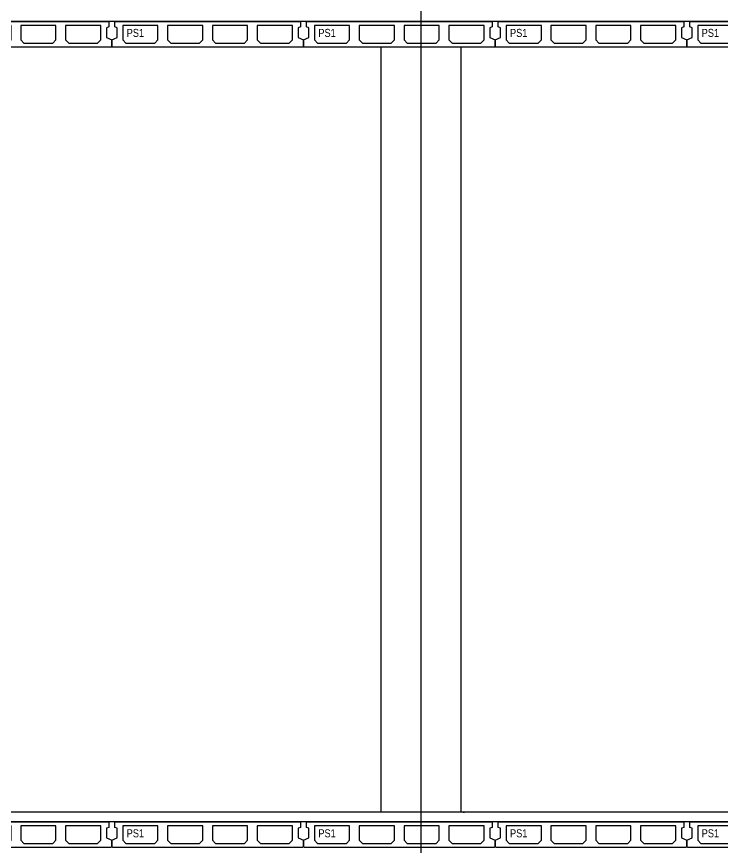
# Model space of a CAD drawing. Header units: millimetres. Extents: x 4754612 to 5801174, y 2368242 to 2777223.
# Drawn here: x 5491189 to 5500008, y 2420575 to 2430955 of the extents above; entities that cross this region are included whole.
import ezdxf
from ezdxf.enums import TextEntityAlignment as Align

# ---------------------------------------------------------------- set-up
doc = ezdxf.new("R2010")
doc.units = ezdxf.units.MM
doc.header["$LTSCALE"] = 1000
doc.linetypes.add('CEN', pattern=[6.2, 6, -0.1, 0, -0.1])
doc.layers.get('DEFPOINTS').update_dxf_attribs({"color": 151})
for name, color, linetype in [('A-ELE-8', 8, 'Continuous'), ('A-중심선', 10, 'CEN'), ('CON', 2, 'Continuous')]:
    doc.layers.add(name, color=color, linetype=linetype)
doc.styles.add('A.NARROW', font='ARIALN.TTF')

# ---------------------------------------------------------------- blocks, each defined once
blk = doc.blocks.new('zw$F401')
at = {"layer": 'CON'}
for points in [[(-2290, -200), (-2290, -80), (-2320, -70), (-2320, 0), (0, 0), (0, -70), (-30, -80), (-30, -200), (38, -230), (38, -308), (26, -320), (-2346, -320), (-2358, -308), (-2358, -230)], [(-1660, -50), (-1660, -230), (-1620, -270), (-1260, -270), (-1220, -230), (-1220, -50)], [(-660, -50), (-1100, -50), (-1100, -230), (-1060, -270), (-700, -270), (-660, -230)]]:
    blk.add_lwpolyline(points, close=True, dxfattribs=at)
for points in [[(-1780, -50), (-2220, -50), (-2220, -230), (-2180, -270), (-1820, -270), (-1780, -230), (-1780, -50)], [(-540, -50), (-540, -230), (-500, -270), (-140, -270), (-100, -230), (-100, -50), (-540, -50)]]:
    blk.add_lwpolyline(points, dxfattribs=at)
at = {"layer": 'DEFPOINTS', "style": 'A.NARROW'}
blk.add_text('PS1', height=100, dxfattribs=at).set_placement((-2171, -144), align=Align.MIDDLE_LEFT)

msp = doc.modelspace()

# ---------------------------------------------------------------- linework, layer by layer
at = {"layer": 'A-ELE-8'}
for p, q in [((5495738.509, 2430565.382), (5495738.509, 2421015.382)), ((5496738.509, 2430565.382), (5496738.509, 2421015.382))]:
    msp.add_line(p, q, dxfattribs=at)
at = {"layer": 'A-중심선', "ltscale": 5}
msp.add_line((5496238.509, 2478240.763), (5496238.509, 2392942.802), dxfattribs=at)
at = {"layer": 'A-중심선'}
msp.add_line((5707480.986, 2421015.382), (5390179.76, 2421015.382), dxfattribs=at)
at = {"layer": 'CON'}
for points in [[(5508368.509, 2430895.382), (5463638.509, 2430895.382)], [(5508368.509, 2430575.382), (5463638.509, 2430575.382)], [(5508518.509, 2421015.382), (5451838.509, 2421015.382)], [(5508368.509, 2420895.382), (5463638.509, 2420895.382)]]:
    msp.add_lwpolyline(points, dxfattribs=at)

# ---------------------------------------------------------------- block references
for p in [(5492341.009, 2430895.382), (5494736.009, 2430895.382), (5497131.009, 2430895.382), (5499526.009, 2430895.382), (5501921.009, 2430895.382), (5492341.009, 2420895.382), (5494736.009, 2420895.382), (5497131.009, 2420895.382), (5499526.009, 2420895.382), (5501921.009, 2420895.382)]:
    msp.add_blockref('zw$F401', p, dxfattribs=at)

doc.saveas('drawing.dxf')
